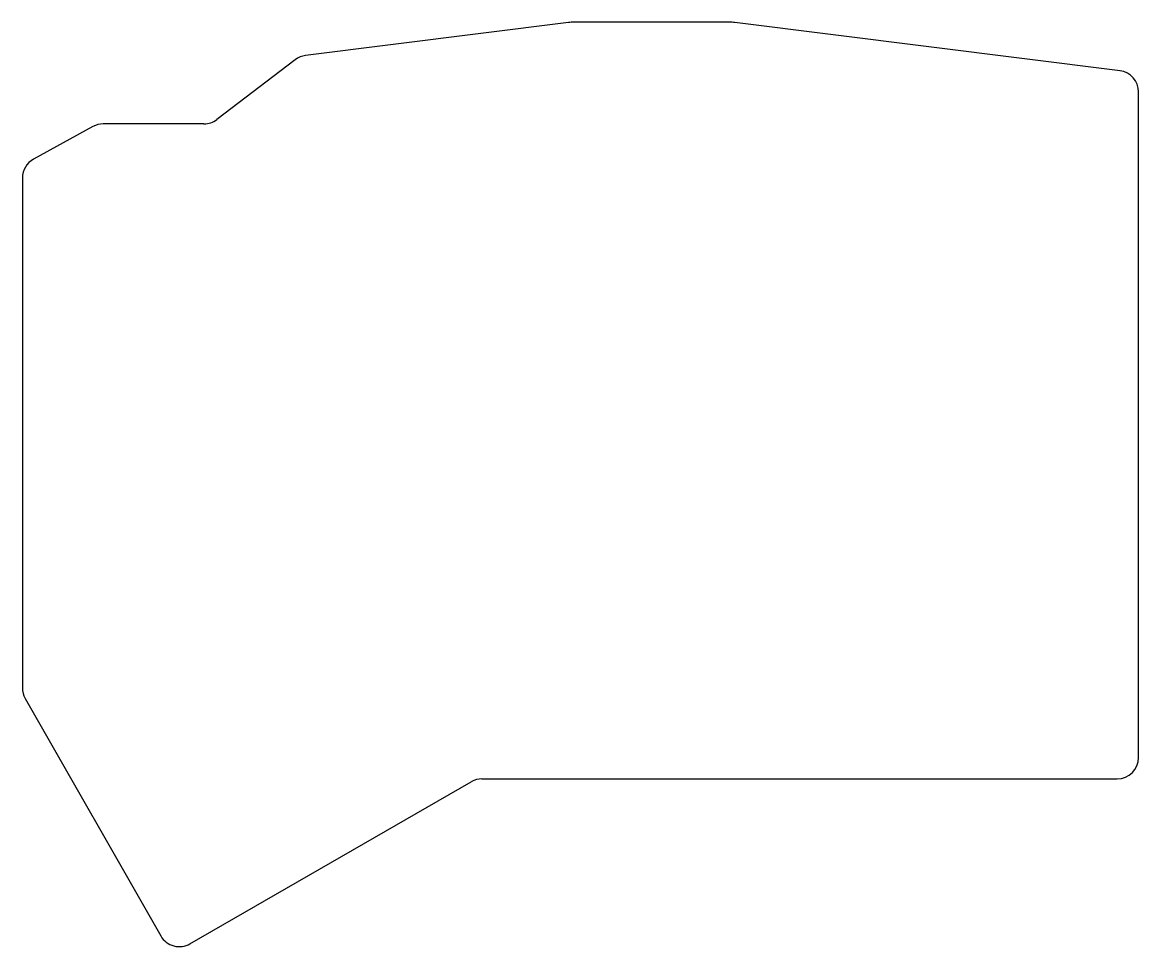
# Model space of a CAD drawing. Header units: millimetres. Extents: x 204 to 362, y -154 to -24.
import ezdxf

# ---------------------------------------------------------------- set-up
doc = ezdxf.new("R2010")
doc.units = ezdxf.units.MM

msp = doc.modelspace()

# ---------------------------------------------------------------- linework, layer by layer
for p, q in [((281.29, -24.2), (244.28, -28.84)), ((304.34, -24.18), (281.66, -24.18)), ((358.9, -31), (304.71, -24.2)), ((242.83, -29.44), (231.81, -37.85)), ((361.52, -127.58), (361.52, -33.97)), ((214.37, -38.84), (205.99, -43.43)), ((229.99, -38.47), (215.81, -38.47)), ((204.43, -46.06), (204.43, -117.78)), ((204.82, -119.27), (223.91, -152.66)), ((228.01, -153.77), (267.61, -130.98)), ((269.1, -130.57), (358.52, -130.57))]:
    msp.add_line(p, q)
for centre, start, end in [((281.66, -27.18), 90, 97.1436), ((304.34, -27.18), 82.8564, 90), ((244.65, -31.82), 97.1436, 127.3627), ((358.52, -33.97), 0, 82.8564), ((215.81, -41.47), 90, 118.6822), ((229.99, -35.47), 270, 307.3627), ((207.43, -46.06), 118.6822, 180), ((207.43, -117.78), 180, 209.7572), ((358.52, -127.58), 270, 0), ((269.1, -133.57), 90, 119.9322), ((226.52, -151.17), 209.7572, 299.9322)]:
    msp.add_arc(centre, 3, start, end)

doc.saveas('drawing.dxf')
